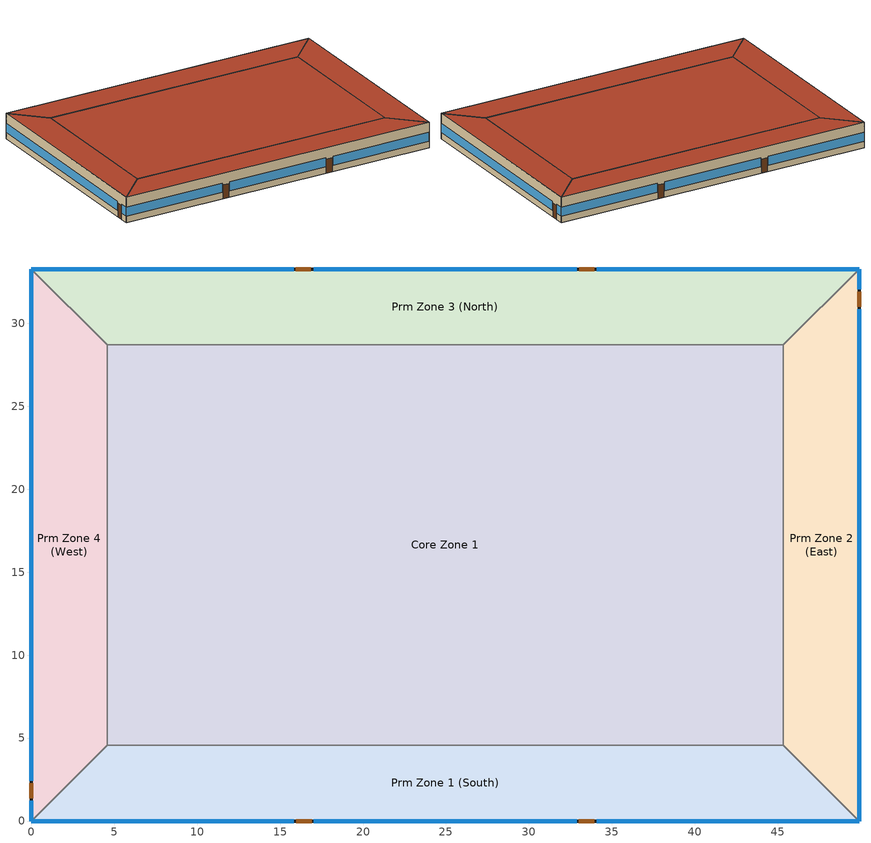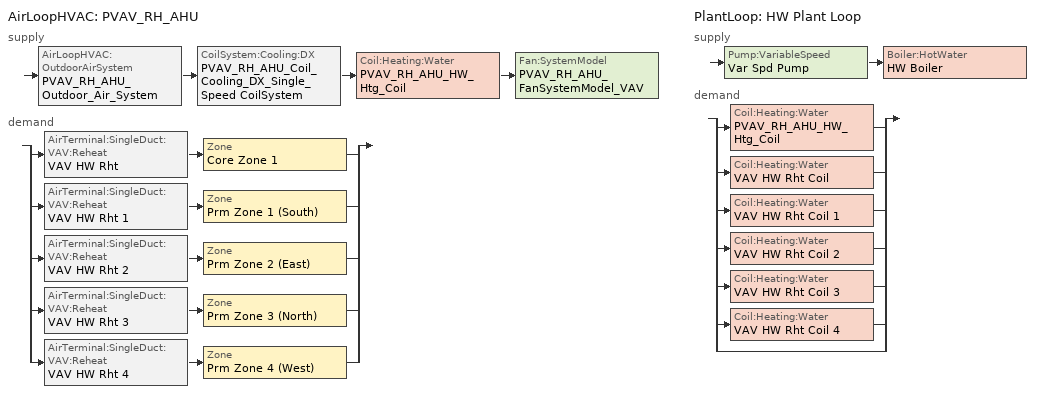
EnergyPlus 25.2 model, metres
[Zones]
Core Zone 1
 floor ground (Slab-on-grade Type 1): 45.34,28.7 45.34,4.57 4.57,4.57 4.57,28.7 z0
 wall to Prm Zone 2 (East) (Interior Wall): 45.34,4.57 45.34,28.7 z0:3.96
 wall to Prm Zone 3 (North) (Interior Wall): 45.34,28.7 4.57,28.7 z0:3.96
 wall to Prm Zone 1 (South) (Interior Wall): 4.57,4.57 45.34,4.57 z0:3.96
 wall to Prm Zone 4 (West) (Interior Wall): 4.57,28.7 4.57,4.57 z0:3.96
 roof outside (Roof Type 1): 45.34,4.57 45.34,28.7 4.57,28.7 4.57,4.57 z3.96
Prm Zone 2 (East)
 floor ground (Slab-on-grade Type 1): 49.91,33.27 49.91,0 45.34,4.57 45.34,28.7 z0
 wall outside (Exterior Wall Type 2): 49.91,0 49.91,33.27 z0:3.96
 wall to Prm Zone 1 (South) (Interior Wall): 45.34,4.57 49.91,0 z0:3.96
 wall to Prm Zone 3 (North) (Interior Wall): 49.91,33.27 45.34,28.7 z0:3.96
 window (Vertical Fenestration Type 1): 49.91,0 49.91,30.84 / 49.91,32.05 49.91,33.27 z1:2.4
 door (Swinging Door): 49.91,30.99 49.91,31.9 z0:2.13
 roof outside (Roof Type 1): 49.91,0 49.91,33.27 45.34,28.7 45.34,4.57 z3.96
Prm Zone 3 (North)
 floor ground (Slab-on-grade Type 2): 49.91,33.27 45.34,28.7 4.57,28.7 0,33.27 z0
 wall outside (Exterior Wall Type 3): 49.91,33.27 0,33.27 z0:3.96
 wall to Prm Zone 4 (West) (Interior Wall): 0,33.27 4.57,28.7 z0:3.96
 window (Vertical Fenestration Type 1): 49.91,33.27 34.09,33.27 / 32.87,33.27 17.04,33.27 / 15.82,33.27 0,33.27 z1:2.4
 door (Swinging Door): 33.94,33.27 33.03,33.27 / 16.84,33.27 15.93,33.27 z0:2.13
 roof outside (Roof Type 2): 45.34,28.7 49.91,33.27 0,33.27 4.57,28.7 z3.96
Prm Zone 1 (South)
 floor ground (Slab-on-grade Type 1): 45.34,4.57 49.91,0 0,0 4.57,4.57 z0
 wall outside (Exterior Wall Type 1): 0,0 49.91,0 z0:3.96
 wall to Prm Zone 4 (West) (Interior Wall): 4.57,4.57 0,0 z0:3.96
 window (Vertical Fenestration Type 1): 34.09,0 49.91,0 / 0,0 15.82,0 / 17.04,0 32.87,0 z1:2.4
 door (Swinging Door): 33.01,0 33.93,0 / 15.98,0 16.9,0 z0:2.13
 roof outside (Roof Type 1): 49.91,0 45.34,4.57 4.57,4.57 0,0 z3.96
Prm Zone 4 (West)
 floor ground (Slab-on-grade Type 2): 0,33.27 4.57,28.7 4.57,4.57 0,0 z0
 wall outside (Exterior Wall Type 3): 0,33.27 0,0 z0:3.96
 window (Vertical Fenestration Type 1): 0,33.27 0,2.44 / 0,1.22 0,0 z1:2.4
 door (Swinging Door): 0,2.28 0,1.37 z0:2.13
 roof outside (Roof Type 3): 0,0 4.57,4.57 4.57,28.7 0,33.27 z3.96
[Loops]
AirLoopHVAC 'PVAV_RH_AHU'
 supply: AirLoopHVAC:OutdoorAirSystem 'PVAV_RH_AHU_Outdoor_Air_System' > CoilSystem:Cooling:DX 'PVAV_RH_AHU_Coil_Cooling_DX_Single_Speed CoilSystem' > Coil:Heating:Water 'PVAV_RH_AHU_HW_Htg_Coil' > Fan:SystemModel 'PVAV_RH_AHU_FanSystemModel_VAV'
 demand: split
  | AirTerminal:SingleDuct:VAV:Reheat 'VAV HW Rht' > Zone 'Core Zone 1'
  | AirTerminal:SingleDuct:VAV:Reheat 'VAV HW Rht 1' > Zone 'Prm Zone 1 (South)'
  | AirTerminal:SingleDuct:VAV:Reheat 'VAV HW Rht 2' > Zone 'Prm Zone 2 (East)'
  | AirTerminal:SingleDuct:VAV:Reheat 'VAV HW Rht 3' > Zone 'Prm Zone 3 (North)'
  | AirTerminal:SingleDuct:VAV:Reheat 'VAV HW Rht 4' > Zone 'Prm Zone 4 (West)'
PlantLoop 'HW Plant Loop'
 supply: Pump:VariableSpeed 'Var Spd Pump' > Boiler:HotWater 'HW Boiler'
 demand: split
  | Coil:Heating:Water 'PVAV_RH_AHU_HW_Htg_Coil'
  | Coil:Heating:Water 'VAV HW Rht Coil'
  | Coil:Heating:Water 'VAV HW Rht Coil 1'
  | Coil:Heating:Water 'VAV HW Rht Coil 2'
  | Coil:Heating:Water 'VAV HW Rht Coil 3'
  | Coil:Heating:Water 'VAV HW Rht Coil 4'
  | bypass
[Building]
Model for 229 Test Cases: Loads convergence tolerance value=0.04; Maximum number of warmup days=25; Minimum number of warmup days=6; North axis=0; Solar distribution=FullInteriorAndExterior; Temperature convergence tolerance value=0.2; Terrain=City
[Site:GroundTemperature:BuildingSurface]
10, 10, 10, 10, 10, 10, 10, 10, 10, 10, 10, 10
[Site:Location]
Denver Intl AP: Elevation=1650; Latitude=39.833; Longitude=-104.65; Time zone=-7
[SizingPeriod:DesignDay] Barometric pressure=83009; Begin environment reset mode=FullResetAtBeginEnvironment; Day of month=21; Daylight saving time indicator=No; Dry bulb temperature range modifier type=DefaultMultipliers; Rain indicator=No; Snow indicator=No
Name | Daily dry bulb temperature range | Day type | Humidity condition type | Maximum dry bulb temperature | Month | Solar model indicator | Wetbulb or dewpoint at maximum dry bulb | Wind direction | Wind speed | Enthalpy at maximum dry bulb | Sky clearness
Denver.Intl.AP Ann Clg 1% Condns DB=>MWB | 17.3 | SummerDesignDay | WetBulb | 33.5 | 7 | ASHRAETau2017 | 15.4 | 20 | 4.2
Denver.Intl.AP Ann Clg 1% Condns DP=>MDB | 15.3 | SummerDesignDay | DewPoint | 19.9 | 7 | ASHRAETau2017 | 15 | 20 | 4.2
Denver.Intl.AP Ann Clg 1% Condns Enth=>MDB | 15.3 | SummerDesignDay | Enthalpy | 26.8 | 7 | ASHRAETau2017 |  | 20 | 4.2 | 55800
Denver.Intl.AP Ann Clg 1% Condns WB=>MDB | 14.8 | SummerDesignDay | WetBulb | 27 | 7 | ASHRAETau2017 | 17.6 | 20 | 4.2
Denver.Intl.AP Ann Htg 99% Condns DB | 0 | WinterDesignDay | WetBulb | -14.6 | 12 | ASHRAEClearSky | -14.6 | 230 | 3.4 |  | 0
Denver.Intl.AP Ann Htg Wind 99% Condns WS=>MCDB | 0 | WinterDesignDay | WetBulb | 2.7 | 12 | ASHRAEClearSky | 2.7 | 230 | 11.8 |  | 0
Denver.Intl.AP Ann Hum_n 99% Condns DP=>MCDB | 0 | WinterDesignDay | DewPoint | -6.5 | 12 | ASHRAEClearSky | -19.6 | 230 | 3.4 |  | 0
[Construction]
Exterior Wall Type 1: Exterior Wall Type 1 Stucco, Exterior Wall Type 1 Gypsum Board, Exterior Wall Type 1 Insulation, Exterior Wall Type 1 Gypsum Board
Exterior Wall Type 2: Exterior Wall Type 2 Stucco, Exterior Wall Type 2 Gypsum Board, Exterior Wall Type 2 Insulation, Exterior Wall Type 2 Gypsum Board
Exterior Wall Type 3: Exterior Wall Type 3 Total surface-to-surface thermal resistance
Interior Furnishings: Wood 6in
Interior Wall: Interior Wall surface-to-surface thermal resistance
Roof Type 1: Roof Type 1 Metal Deck, Roof Type 1 Continuous Insulation, Roof Type 1 Built-up roofing
Roof Type 2: Roof Type 2 Metal Deck, Roof Type 2 Continuous Insulation, Roof Type 2 Built-up roofing
Roof Type 3: Roof Type 3 Total surface-to-surface thermal resistance
Slab-on-grade Type 1: Slab-on-grade Type 1 Concrete
Slab-on-grade Type 2: Slab-on-grade Type 2 Concrete, Insulation for Slab on grade Type 2
Swinging Door: Opaque Door Panel
Vertical Fenestration Type 1: Vertical Fenestration Type 1 simple material
[Material] Solar absorptance=0.7; Thermal absorptance=0.9
Name | Conductivity | Density | Roughness | Specific heat | Thickness | Visible absorptance
Exterior Wall Type 1 Gypsum Board | 0.16 | 800 | MediumSmooth | 1090 | 0.0159 | 0.7
Exterior Wall Type 1 Insulation | 0.037 | 9.6 | Smooth | 838 | 0.062 | 0.7
Exterior Wall Type 1 Stucco; Exterior Wall Type 2 Stucco | 0.72 | 1856 | Smooth | 840 | 0.0254 | 0.7
Exterior Wall Type 2 Gypsum Board | 0.16 | 800 | MediumSmooth | 1090 | 0.099 | 0.7
Exterior Wall Type 2 Insulation | 0.037 | 9.6 | Smooth | 838 | 0.179 | 0.7
Insulation for Slab on grade Type 2 | 0.04 | 91.31 | Smooth | 838 | 0.1143 | 0.7
Roof Type 1 Built-up roofing | 0.16 | 1120 | VeryRough | 1460 | 0.0095 | 0.7
Roof Type 1 Continuous Insulation | 0.02 | 32 | Smooth | 922 | 0.0527 | 0.7
Roof Type 1 Metal Deck; Roof Type 2 Metal Deck | 45.28 | 7824 | Smooth | 500 | 0.0008 | 0.2
Roof Type 2 Continuous Insulation | 0.02 | 32 | Smooth | 922 | 0.106 | 0.7
Slab-on-grade Type 1 Concrete; Slab-on-grade Type 2 Concrete | 2.31 | 2322 | MediumSmooth | 832 | 0.1016 | 0.8
Wood 6in | 0.12 | 540 | MediumSmooth | 1210 | 0.15 | 0.7
[Material:NoMass] Solar absorptance=0.7; Thermal absorptance=0.9; Visible absorptance=0.7
Name | Roughness | Thermal resistance
Exterior Wall Type 3 Total surface-to-surface thermal resistance | Smooth | 1.95
Interior Wall surface-to-surface thermal resistance | Smooth | 0.35
Opaque Door Panel | MediumRough | 0.475964
Roof Type 2 Built-up roofing | Smooth | 0.059
Roof Type 3 Total surface-to-surface thermal resistance | Smooth | 2.66
[WindowMaterial:SimpleGlazingSystem]
Vertical Fenestration Type 1 simple material: Solar heat gain coefficient=0.387; U factor=3.29; Visible transmittance=0.417
[AirLoopHVAC]
PVAV_RH_AHU: Design return air flow fraction of supply air flow=1; Design supply air flow rate=4.71947
[AirTerminal:SingleDuct:VAV:Reheat] Availability schedule=Always On Discrete hvac_library; Constant minimum air flow fraction=Autosize; Convergence tolerance=0.001; Damper heating action=Normal; Fixed minimum air flow rate=0.141584; Maximum air flow rate=0.943895; Maximum flow fraction during reheat=Autosize; Maximum flow per zone floor area during reheat=Autosize; Maximum hot water or steam flow rate=Autosize; Maximum reheat air temperature=35; Minimum hot water or steam flow rate=0; Zone minimum air flow input method=FixedFlowRate
Name | Design specification outdoor air object | Reheat coil
VAV HW Rht | Core_Zone_Design_OA | VAV HW Rht Coil
VAV HW Rht 1 | Perimeter_Zone_1_Design_OA | VAV HW Rht Coil 1
VAV HW Rht 2 | Perimeter_Zone_2_Design_OA | VAV HW Rht Coil 2
VAV HW Rht 3 | Perimeter_Zone_3_Design_OA | VAV HW Rht Coil 3
VAV HW Rht 4 | Perimeter_Zone_4_Design_OA | VAV HW Rht Coil 4
[AvailabilityManager:Scheduled]
PVAV_RH_AHU Availability Manager: Schedule=Perimeter_Space_1_Occupant_Sch
[Boiler:HotWater]
HW Boiler: Boiler flow mode=NotModulated; Design water flow rate=Autosize; Efficiency curve temperature evaluation variable=LeavingBoiler; End use subcategory=General; Fuel type=NaturalGas; Maximum part load ratio=1; Minimum part load ratio=0; Nominal capacity=87921.3; Nominal thermal efficiency=0.84; Normalized boiler efficiency curve=Boiler Efficiency; Off cycle parasitic fuel load=0; On cycle parasitic electric load=0; Optimum part load ratio=1; Sizing factor=1; Water outlet upper temperature limit=99
[Coil:Cooling:DX:SingleSpeed]
PVAV_RH_AHU_Coil_Cooling_DX_Single_Speed: 2017 rated evaporator fan power per volume flow rate=773.3; 2023 rated evaporator fan power per volume flow rate=934.4; Availability schedule=Always On Discrete; Basin heater capacity=0; Basin heater setpoint temperature=2; Condenser type=AirCooled; Crankcase heater capacity=0; Energy input ratio function of flow fraction curve=Curve Quadratic 2; Energy input ratio function of temperature curve=Curve Biquadratic 2; Evaporative condenser air flow rate=Autosize; Evaporative condenser effectiveness=0.9; Evaporative condenser pump rated power consumption=Autosize; Gross rated cooling cop=3.18; Gross rated sensible heat ratio=Autosize; Gross rated total cooling capacity=87921.3; Latent capacity time constant=0; Maximum cycling rate=0; Maximum outdoor dry bulb temperature for crankcase heater operation=10; Minimum outdoor dry bulb temperature for compressor operation=-25; Nominal time for condensate removal to begin=0; Part load fraction correlation curve=Curve Quadratic 3; Rated air flow rate=4.71947; Ratio of initial moisture evaporation rate and steady state latent capacity=0; Total cooling capacity function of flow fraction curve=Curve Quadratic 1; Total cooling capacity function of temperature curve=Curve Biquadratic 1
[Coil:Heating:Water] Availability schedule=Always On Discrete hvac_library; Maximum water flow rate=Autosize; Performance input method=NominalCapacity; Rated inlet air temperature=16.6; Rated inlet water temperature=82.2; Rated outlet air temperature=32.2; Rated outlet water temperature=71.1; Rated ratio for air and water convection=0.5; U factor times area value=Autosize
Name | Rated capacity
PVAV_RH_AHU_HW_Htg_Coil | 43960.7
VAV HW Rht Coil; VAV HW Rht Coil 1; VAV HW Rht Coil 2; VAV HW Rht Coil 3; VAV HW Rht Coil 4 | 8792.13
[CoilSystem:Cooling:DX]
PVAV_RH_AHU_Coil_Cooling_DX_Single_Speed CoilSystem: Availability schedule=Always On Discrete; Cooling coil=PVAV_RH_AHU_Coil_Cooling_DX_Single_Speed
[Controller:MechanicalVentilation]
Controller Mechanical Ventilation 5: Availability schedule=Always On Discrete; Demand controlled ventilation=No; System outdoor air method=ZoneSum; Zone or zonelist name 1=Core Zone 1; Design specification outdoor air object name 1=Core_Zone_Design_OA; Design specification zone air distribution object name 1=Core Zone 1 Design Spec Zone Air Dist; Zone or zonelist name 2=Prm Zone 1 (South); Design specification outdoor air object name 2=Perimeter_Zone_1_Design_OA; Design specification zone air distribution object name 2=Prm Zone 1 (South) Design Spec Zone Air Dist; Zone or zonelist name 3=Prm Zone 2 (East); Design specification outdoor air object name 3=Perimeter_Zone_2_Design_OA; Design specification zone air distribution object name 3=Prm Zone 2 (East) Design Spec Zone Air Dist; Zone or zonelist name 4=Prm Zone 3 (North); Design specification outdoor air object name 4=Perimeter_Zone_3_Design_OA; Design specification zone air distribution object name 4=Prm Zone 3 (North) Design Spec Zone Air Dist; Zone or zonelist name 5=Prm Zone 4 (West); Design specification outdoor air object name 5=Perimeter_Zone_4_Design_OA; Design specification zone air distribution object name 5=Prm Zone 4 (West) Design Spec Zone Air Dist
[Controller:OutdoorAir]
Controller Outdoor Air 5: Control high indoor humidity based on outdoor humidity ratio=Yes; Economizer control action type=ModulateFlow; Economizer control type=NoEconomizer; Economizer maximum limit dry bulb temperature=28; Economizer maximum limit enthalpy=64000; Economizer minimum limit dry bulb temperature=-100; Economizer operation staging=InterlockedWithMechanicalCooling; Heat recovery bypass control type=BypassWhenWithinEconomizerLimits; High humidity control=No; High humidity outdoor air flow ratio=1; Lockout type=NoLockout; Maximum outdoor air flow rate=Autosize; Mechanical ventilation controller=Controller Mechanical Ventilation 5; Minimum limit type=FixedMinimum; Minimum outdoor air flow rate=0.08
[Controller:WaterCoil]
Controller Water Coil 1: Action=Normal; Actuator variable=Flow; Control variable=Temperature; Controller convergence tolerance=Autosize; Maximum actuated flow=Autosize; Minimum actuated flow=0
[DesignSpecification:OutdoorAir] Outdoor air flow air changes per hour=0; Outdoor air flow per person=0; Outdoor air flow per zone=0.0943895; Outdoor air flow per zone floor area=0; Outdoor air method=Sum
Core_Zone_Design_OA; Perimeter_Zone_1_Design_OA; Perimeter_Zone_2_Design_OA; Perimeter_Zone_3_Design_OA; Perimeter_Zone_4_Design_OA
[DesignSpecification:OutdoorAir:SpaceList]
Name | Space design specification outdoor air object name 1 | Space name 1
Core Zone 1 DSOA Space List | Core_Zone_Design_OA | Core_Space_1
Prm Zone 1 (South) DSOA Space List | Perimeter_Zone_1_Design_OA | Perimeter_Space_1
Prm Zone 2 (East) DSOA Space List | Perimeter_Zone_2_Design_OA | Perimeter_Space_2
Prm Zone 3 (North) DSOA Space List | Perimeter_Zone_3_Design_OA | Perimeter_Space_3
Prm Zone 4 (West) DSOA Space List | Perimeter_Zone_4_Design_OA | Perimeter_Space_4
[DesignSpecification:ZoneAirDistribution] Minimum zone ventilation efficiency=0; Zone air distribution effectiveness in cooling mode=0.8; Zone air distribution effectiveness in heating mode=0.8
Core Zone 1 Design Spec Zone Air Dist; Prm Zone 1 (South) Design Spec Zone Air Dist; Prm Zone 2 (East) Design Spec Zone Air Dist; Prm Zone 3 (North) Design Spec Zone Air Dist; Prm Zone 4 (West) Design Spec Zone Air Dist
[ElectricEquipment] Design level calculation method=Watts/Area; End use subcategory=GeneralEquipment; Fraction latent=0; Fraction lost=0; Fraction radiant=0.2; Watts per floor area=8.07
Name | Schedule | Zone or zonelist or space or spacelist
Core_bottom Elec Equip | Core_Space_Elec_Equip_Sch | Core_Space_1
Perimeter_bot_ZN_1 Elec Equip | Perimeter_Space_1_Elec_Equip_Sch | Perimeter_Space_1
Perimeter_bot_ZN_2 Elec Equip | Perimeter_Space_2_Elec_Equip_Sch | Perimeter_Space_2
Perimeter_bot_ZN_3 Elec Equip | Perimeter_Space_3_Elec_Equip_Sch | Perimeter_Space_3
Perimeter_bot_ZN_4 Elec Equip | Perimeter_bot_ZN_4 Elec Equip Sch | Perimeter_Space_4
[EnergyManagementSystem:Sensor]
EFC_meter: Output variable or output meter=Electricity:Facility
[Fan:SystemModel]
PVAV_RH_AHU_FanSystemModel_VAV: Availability schedule=Always On Discrete hvac_library; Design electric power consumption=10000; Design maximum air flow rate=4.71947; Design power sizing method=TotalEfficiencyAndPressure; Design pressure rise=1017.592; Electric power function of flow fraction curve=VAV Fan Curve; Electric power minimum flow rate fraction=0; Electric power per unit flow rate=840; Electric power per unit flow rate per unit pressure=1.66667; End use subcategory=General; Fan total efficiency=0.6045; Motor efficiency=0.93; Motor in air stream fraction=1; Motor loss radiative fraction=0; Number of speeds=1; Speed control method=Continuous
[InternalMass] Construction=Interior Furnishings
Name | Zone or zonelist | Space or spacelist | Surface area
Core_bottom Internal Mass | Core Zone 1 | Core_Space_1 | 1967.31
Perimeter_bot_ZN_1 Internal Mass | Prm Zone 1 (South) | Perimeter_Space_1 | 414.719
Perimeter_bot_ZN_2 Internal Mass | Prm Zone 2 (East) | Perimeter_Space_2 | 262.544
Perimeter_bot_ZN_3 Internal Mass | Prm Zone 3 (North) | Perimeter_Space_3 | 414.719
Perimeter_bot_ZN_4 Internal Mass | Prm Zone 4 (West) | Perimeter_Space_4 | 262.544
[Lights] Design level calculation method=Watts/Area; End use subcategory=GeneralLights; Fraction radiant=0.7; Fraction replaceable=1; Fraction visible=0.2; Return air fraction=0; Watts per floor area=11.033
Name | Schedule | Zone or zonelist or space or spacelist
Core_bottom Lighting | Core_Space_Lighting_Sch | Core_Space_1
Perimeter_bot_ZN_1 Lighting | Perimeter_Space_1_Lighting_Sch | Perimeter_Space_1
Perimeter_bot_ZN_2 Lighting | Perimeter_Space_2_Lighting_Sch | Perimeter_Space_2
Perimeter_bot_ZN_3 Lighting | Perimeter_Space_3_Lighting_Sch | Perimeter_Space_3
Perimeter_bot_ZN_4 Lighting | Perimeter_Space_4_Lighting_Sch | Perimeter_Space_4
[People] Activity level schedule=People heating rate; Fraction radiant=0.3; Number of people calculation method=People/Area; People per floor area=0.0538196; Sensible heat fraction=0.55
Name | Number of people schedule | Zone or zonelist or space or spacelist
Core_bottom People | Core_Space Occupant Sch | Core_Space_1
Perimeter_bot_ZN_1 People | Perimeter_Space_1_Occupant_Sch | Perimeter_Space_1
Perimeter_bot_ZN_2 People | Perimeter_Space_2_Occupant_Sch | Perimeter_Space_2
Perimeter_bot_ZN_3 People | Perimeter_Space_3_Occupant_Sch | Perimeter_Space_3
Perimeter_bot_ZN_4 People | Perimeter_Space_4_Occupant_Sch | Perimeter_Space_4
[PlantEquipmentList]
HW Plant Loop Heating Equipment List: HW Boiler, Boiler:HotWater
[PlantEquipmentOperation:HeatingLoad]
HW Plant Loop Heating Operation Scheme: Load range 1 lower limit=0; Load range 1 upper limit=1000000000; Range 1 equipment list=HW Plant Loop Heating Equipment List
[PlantEquipmentOperationSchemes]
HW Plant Loop Operation Schemes: Control scheme 1=HW Plant Loop Heating Operation Scheme; Control scheme 1 schedule=Always On Discrete
[PlantLoop]
HW Plant Loop: Common pipe simulation=None; Fluid type=Water; Load distribution scheme=Optimal; Maximum loop flow rate=Autosize; Maximum loop temperature=100; Minimum loop flow rate=0.000315451; Minimum loop temperature=0; Plant equipment operation scheme=HW Plant Loop Operation Schemes; Plant loop demand calculation scheme=SingleSetpoint; Plant loop volume=Autocalculate
[Pump:VariableSpeed]
Var Spd Pump: Design electric power per unit flow rate=301156; Design maximum flow rate=0.0012618; Design minimum flow rate=0.000315451; Design minimum flow rate fraction=0.25; Design power consumption=380; Design power sizing method=PowerPerFlow; Design pump head=211111; Design shaft power per unit flow rate per unit head=1.17745e-15; End use subcategory=General; Fraction of motor inefficiencies to fluid stream=0; Motor efficiency=0.9; Pump control type=Continuous; Skin loss radiative fraction=0.5; Coefficient 1 of the part load performance curve=0; Coefficient 2 of the part load performance curve=1; Coefficient 3 of the part load performance curve=0; Coefficient 4 of the part load performance curve=0
[SetpointManager:MixedAir] Control variable=Temperature
Node 7 OS Default SPM; Node 68 OS Default SPM; Node 71 OS Default SPM
[SetpointManager:OutdoorAirReset]
OA Temp Reset: Control variable=Temperature; Outdoor high temperature=10; Outdoor low temperature=-6.66667; Setpoint at outdoor high temperature=65.5556; Setpoint at outdoor low temperature=82.2222
[SetpointManager:Scheduled]
PVAV_RH_AHU_Scheduled_Deck_Temp: Control variable=Temperature; Schedule=AHU_SCHEDULED LAT
[Sizing:Plant]
HW Plant Loop: Coincident sizing factor mode=None; Design loop exit temperature=82; Loop design temperature difference=16.6667; Loop type=Heating; Sizing option=NonCoincident; Zone timesteps in averaging window=1
[Sizing:System]
PVAV_RH_AHU: 100 outdoor air in cooling=No; 100 outdoor air in heating=No; Central cooling capacity control method=OnOff; Central cooling design supply air humidity ratio=0.0085; Central cooling design supply air temperature=12.8; Central heating design supply air humidity ratio=0.008; Central heating design supply air temperature=40; Central heating maximum system air flow ratio=1; Cooling design capacity=Autosize; Cooling design capacity method=CoolingDesignCapacity; Cooling design capacity per floor area=234.7; Cooling fraction of autosized cooling supply air flow rate=1; Cooling supply air flow rate=0; Cooling supply air flow rate method=DesignDay; Cooling supply air flow rate per floor area=0.00996765; Cooling supply air flow rate per unit cooling capacity=3.94755e-05; Design outdoor air flow rate=Autosize; Fraction of autosized cooling design capacity=1; Fraction of autosized heating design capacity=1; Heating design capacity=Autosize; Heating design capacity method=HeatingDesignCapacity; Heating design capacity per floor area=157; Heating fraction of autosized cooling supply air flow rate=1; Heating fraction of autosized heating supply air flow rate=1; Heating supply air flow rate=0; Heating supply air flow rate method=DesignDay; Heating supply air flow rate per floor area=0.00996765; Heating supply air flow rate per unit heating capacity=3.15882e-05; Occupant diversity=Autosize; Precool design humidity ratio=0.008; Precool design temperature=12.8; Preheat design humidity ratio=0.008; Preheat design temperature=7; System outdoor air method=ZoneSum; Type of load to size on=Sensible; Type of zone sum to use=NonCoincident; Zone maximum outdoor air fraction=1
[Sizing:Zone] Account for dedicated outdoor air system=No; Cooling design air flow method=DesignDay; Cooling design air flow rate=0; Cooling minimum air flow=0; Cooling minimum air flow fraction=0; Cooling minimum air flow per zone floor area=0.000762; Heating design air flow method=DesignDayWithLimit; Heating design air flow rate=0; Heating maximum air flow=0; Heating maximum air flow fraction=0.5; Heating maximum air flow per zone floor area=0; Type of space sum to use=Coincident; Zone cooling design supply air humidity ratio=0.0085; Zone cooling design supply air humidity ratio difference=0.005; Zone cooling design supply air temperature=12.8; Zone cooling design supply air temperature input method=SupplyAirTemperature; Zone heating design supply air humidity ratio=0.008; Zone heating design supply air temperature=32.2222; Zone heating design supply air temperature difference=11.11; Zone heating design supply air temperature input method=SupplyAirTemperature; Zone humidification design supply air humidity ratio difference=0.005; Zone latent cooling design supply air humidity ratio input method=HumidityRatioDifference; Zone latent heating design supply air humidity ratio input method=HumidityRatioDifference; Zone load sizing method=Sensible Load Only No Latent Load
Name | Design specification outdoor air object | Design specification zone air distribution object | Zone cooling design supply air temperature difference
Core Zone 1 | Core Zone 1 DSOA Space List | Core Zone 1 Design Spec Zone Air Dist | 8.33333
Prm Zone 1 (South) | Prm Zone 1 (South) DSOA Space List | Prm Zone 1 (South) Design Spec Zone Air Dist | 11.1111
Prm Zone 2 (East) | Prm Zone 2 (East) DSOA Space List | Prm Zone 2 (East) Design Spec Zone Air Dist | 11.1111
Prm Zone 3 (North) | Prm Zone 3 (North) DSOA Space List | Prm Zone 3 (North) Design Spec Zone Air Dist | 11.1111
Prm Zone 4 (West) | Prm Zone 4 (West) DSOA Space List | Prm Zone 4 (West) Design Spec Zone Air Dist | 11.1111
[Space]
Name | Zone
Core_Space_1 | Core Zone 1
Perimeter_Space_1 | Prm Zone 1 (South)
Perimeter_Space_2 | Prm Zone 2 (East)
Perimeter_Space_3 | Prm Zone 3 (North)
Perimeter_Space_4 | Prm Zone 4 (West)
[ThermostatSetpoint:DualSetpoint] Cooling setpoint temperature schedule=Cooling Themostat Setpoint; Heating setpoint temperature schedule=Heating Thermostat Setpoint
Core_bottom Setpoints; Perimeter_bot_ZN_1 Setpoints; Perimeter_bot_ZN_2 Setpoints; Perimeter_bot_ZN_3 Setpoints; Perimeter_bot_ZN_4 Setpoints
[Zone] Ceiling height=3.96; Multiplier=1; Part of total floor area=Yes
Core Zone 1; Prm Zone 1 (South); Prm Zone 2 (East); Prm Zone 3 (North); Prm Zone 4 (West)
[ZoneControl:Thermostat] Temperature difference between cutout and setpoint=0
Name | Zone or zonelist | Control 1 | Control type schedule
Core Zone 1 Thermostat | Core Zone 1 | Core_bottom Setpoints | Core Zone 1 Thermostat Schedule
Prm Zone 1 (South) Thermostat | Prm Zone 1 (South) | Perimeter_bot_ZN_1 Setpoints | Prm Zone 1 (South) Thermostat Schedule
Prm Zone 2 (East) Thermostat | Prm Zone 2 (East) | Perimeter_bot_ZN_2 Setpoints | Prm Zone 2 (East) Thermostat Schedule
Prm Zone 3 (North) Thermostat | Prm Zone 3 (North) | Perimeter_bot_ZN_3 Setpoints | Prm Zone 3 (North) Thermostat Schedule
Prm Zone 4 (West) Thermostat | Prm Zone 4 (West) | Perimeter_bot_ZN_4 Setpoints | Prm Zone 4 (West) Thermostat Schedule
[Zone equipment]
Core Zone 1: VAV HW Rht
Prm Zone 1 (South): VAV HW Rht 1
Prm Zone 2 (East): VAV HW Rht 2
Prm Zone 3 (North): VAV HW Rht 3
Prm Zone 4 (West): VAV HW Rht 4
[ZoneInfiltration:DesignFlowRate] Constant term coefficient=0; Velocity term coefficient=0
Name | Air changes per hour | Design flow rate calculation method | Zone or zonelist or space or spacelist | Flow rate per exterior surface area | Flow rate per floor area | Schedule
Infiltration_Method_1_Core_Zone | 0 | AirChanges/Hour | Core_Space_1
Infiltration_Method_1_Zone_1 | 0.5 | AirChanges/Hour | Perimeter_Space_1
Infiltration_Method_2_Zone_2 |  | Flow/ExteriorWallArea | Perimeter_Space_2 | 0.000586232
Infiltration_Method_3_Zone_3 |  | Flow/Area | Perimeter_Space_3 |  | 0.000388417 | Constant Schedule
Infiltration_Method_3_Zone_4 |  | Flow/Area | Perimeter_Space_4 |  | 0.000409092 | Constant Schedule
[Curve:Biquadratic]
Name | Maximum value of x | Maximum value of y | Minimum value of x | Minimum value of y | Coefficient1 constant | Coefficient2 x | Coefficient3 x 2 | Coefficient4 y | Coefficient5 y 2 | Coefficient6 x y
Boiler Efficiency | 1 | 1 | 0 | 0 | 1 | 0 | 0 | 0 | 0 | 0
Curve Biquadratic 1 | 22 | 46 | 17 | 13 | 0.942588 | 0.00954335 | 0.00068377 | -0.0110427 | 5.249e-06 | -9.72e-06
Curve Biquadratic 2 | 22 | 46 | 17 | 13 | 0.342414 | 0.034885 | -0.0006237 | 0.00497722 | 0.000437951 | -0.000728028
[Curve:Quadratic]
Name | Maximum value of x | Minimum value of x | Coefficient1 constant | Coefficient2 x | Coefficient3 x 2
Curve Quadratic 1 | 1.5 | 0.5 | 0.8 | 0.2 | 0
Curve Quadratic 2 | 1.5 | 0.5 | 1.1552 | -0.1808 | 0.0256
Curve Quadratic 3 | 1 | 0 | 0.85 | 0.15 | 0
[Curve:Quartic]
VAV Fan Curve: Input unit type for x=Dimensionless; Maximum curve output=1; Maximum value of x=1; Minimum curve output=0; Minimum value of x=0; Output unit type=Dimensionless; Coefficient1 constant=0.0407599; Coefficient2 x=0.088045; Coefficient3 x 2=-0.0729261; Coefficient4 x 3=0.94374; Coefficient5 x 4=0
[Schedule:Compact]
Core Zone 1 Thermostat Schedule; Prm Zone 1 (South) Thermostat Schedule; Prm Zone 2 (East) Thermostat Schedule; Prm Zone 3 (North) Thermostat Schedule; Prm Zone 4 (West) Thermostat Schedule: Through: 12/31, For: AllDays, Until: 24:00, 4
Core_Space Occupant Sch; Perimeter_Space_1_Occupant_Sch; Perimeter_Space_2_Occupant_Sch; Perimeter_Space_3_Occupant_Sch; Perimeter_Space_4_Occupant_Sch: Through: 12/31, For: Weekdays, Until: 06:00, 0, Until: 07:00, 0.1, Until: 08:00, 0.2, Until: 10:00, 0.95, Until: 11:00, 0.975703, Until: 12:00, 0.95, Until: 13:00, 0.513528, Until: 14:00, 0.95, Until: 15:00, 0.975703, Until: 17:00, 0.95, Until: 18:00, 0.3, Until: 22:00, 0.1, Until: 23:00, 0.05, Until: 24:00, 0.05, For: Saturday, Until: 06:00, 0, Until: 07:00, 0.1, Until: 08:00, 0.1, Until: 10:00, 0.3, Until: 11:00, 0.308117, Until: 12:00, 0.3, Until: 13:00, 0.102706, Until: 14:00, 0.1, Until: 15:00, 0.102706, Until: 17:00, 0.1, Until: 18:00, 0.05, Until: 19:00, 0.05, Until: 24:00, 0, For: SummerDesignDay, Until: 06:00, 1e-09, Until: 22:00, 1, Until: 24:00, 0.05, For: WinterDesignDay, Until: 24:00, 0, For:Sunday Holidays AllOtherDays, Until: 06:00, 0, Until: 18:00, 0.05, Until: 24:00, 0
Core_Space_Elec_Equip_Sch; Perimeter_Space_1_Elec_Equip_Sch; Perimeter_Space_2_Elec_Equip_Sch; Perimeter_Space_3_Elec_Equip_Sch; Perimeter_bot_ZN_4 Elec Equip Sch: Through: 12/31, For: Weekdays, Until: 06:00, 0.307674, Until: 08:00, 0.381235, Until: 12:00, 0.857778, Until: 13:00, 0.76247, Until: 17:00, 0.857778, Until: 18:00, 0.476543, Until: 24:00, 0.381235, For: SummerDesignDay, Until: 24:00, 1, For: Saturday, Until: 06:00, 0.230755, Until: 08:00, 0.381235, Until: 12:00, 0.476543, Until: 17:00, 0.33358, Until: 19:00, 0.285926, Until: 24:00, 0.230755, For: WinterDesignDay, Until: 24:00, 0, For: Sunday Holidays AllOtherDays, Until: 06:00, 0.230755, Until: 18:00, 0.285926, Until: 24:00, 0.230755
Core_Space_Lighting_Sch; Perimeter_Space_1_Lighting_Sch; Perimeter_Space_2_Lighting_Sch; Perimeter_Space_3_Lighting_Sch; Perimeter_Space_4_Lighting_Sch: Through: 12/31, For: Weekdays, Until: 5:00, 0.05, Until: 6:00, 0.1, Until: 7:00, 0.0862326, Until: 8:00, 0.258698, Until: 17:00, 0.776093, Until: 18:00, 0.431163, Until: 20:00, 0.258698, Until: 22:00, 0.172465, Until: 23:00, 0.0862326, Until: 24:00, 0.0431163, For: SummerDesignDay, Until: 24:00, 1, For: Saturday, Until: 6:00, 0.05, Until: 8:00, 0.0862326, Until: 12:00, 0.258698, Until: 17:00, 0.129349, Until: 19:00, 0.0431163, Until: 24:00, 0.05, For: WinterDesignDay, Until: 24:00, 0, For: Sunday Holidays AllOtherDays, Until: 6:00, 0.05, Until: 18:00, 0.0431163, Until: 24:00, 0.05
[Schedule:Constant]
Name | Hourly value
Always On Discrete; Always On Discrete hvac_library | 1
People heating rate | 120
[Schedule:Day:Interval]
Deck Temperature Default 1; Deck Temperature Summer Design Day 1; Deck Temperature Winter Design Day 1: 24:00, 12.8, No
Saturdays: 05:00, 26.7, 17:00, 24, 24:00, 26.7, No
Saturdays 1: 05:00, 15.6, 17:00, 21, 24:00, 15.6, No
Schedule Day 6; Schedule Day 8; Schedule Day 9: 24:00, 1, No
Sundays: 24:00, 26.7, No
Sundays 2: 24:00, 15.6, No
Weekday: 05:00, 15.6, 22:00, 21, 24:00, 15.6, No
Weekdays: 05:00, 26.7, 22:00, 24, 24:00, 26.1005, No
[Schedule:Week:Daily]
AHU_SCHEDULED LAT Week Rule - Jan1-Dec31: Deck Temperature Default 1, Deck Temperature Default 1, Deck Temperature Default 1, Deck Temperature Default 1, Deck Temperature Default 1, Deck Temperature Default 1, Deck Temperature Default 1, Deck Temperature Default 1, Deck Temperature Summer Design Day 1, Deck Temperature Winter Design Day 1, Deck Temperature Default 1, Deck Temperature Default 1
Constant Schedule Week Rule - Jan1-Dec31: Schedule Day 6, Schedule Day 6, Schedule Day 6, Schedule Day 6, Schedule Day 6, Schedule Day 6, Schedule Day 6, Schedule Day 6, Schedule Day 8, Schedule Day 9, Schedule Day 6, Schedule Day 6
Cooling Themostat Setpoint Week Rule - Jan1-Jan2: Weekdays, Weekdays, Weekdays, Weekdays, Weekdays, Weekdays, Saturdays, Weekdays, Weekdays, Weekdays, Weekdays, Weekdays
Cooling Themostat Setpoint Week Rule - Jan3-Dec31: Sundays, Weekdays, Weekdays, Weekdays, Weekdays, Weekdays, Saturdays, Weekdays, Weekdays, Weekdays, Weekdays, Weekdays
Heating Thermostat Setpoint Week Rule - Jan1-Jan2: Weekday, Weekday, Weekday, Weekday, Weekday, Weekday, Saturdays 1, Weekday, Weekday, Weekday, Weekday, Weekday
Heating Thermostat Setpoint Week Rule - Jan3-Dec31: Sundays 2, Weekday, Weekday, Weekday, Weekday, Weekday, Saturdays 1, Weekday, Weekday, Weekday, Weekday, Weekday
[Schedule:Year]
AHU_SCHEDULED LAT: AHU_SCHEDULED LAT Week Rule - Jan1-Dec31, 1, 1, 12, 31
Constant Schedule: Constant Schedule Week Rule - Jan1-Dec31, 1, 1, 12, 31
Cooling Themostat Setpoint: Cooling Themostat Setpoint Week Rule - Jan1-Jan2, 1, 1, 1, 2, Cooling Themostat Setpoint Week Rule - Jan3-Dec31, 1, 3, 12, 31
Heating Thermostat Setpoint: Heating Thermostat Setpoint Week Rule - Jan1-Jan2, 1, 1, 1, 2, Heating Thermostat Setpoint Week Rule - Jan3-Dec31, 1, 3, 12, 31
